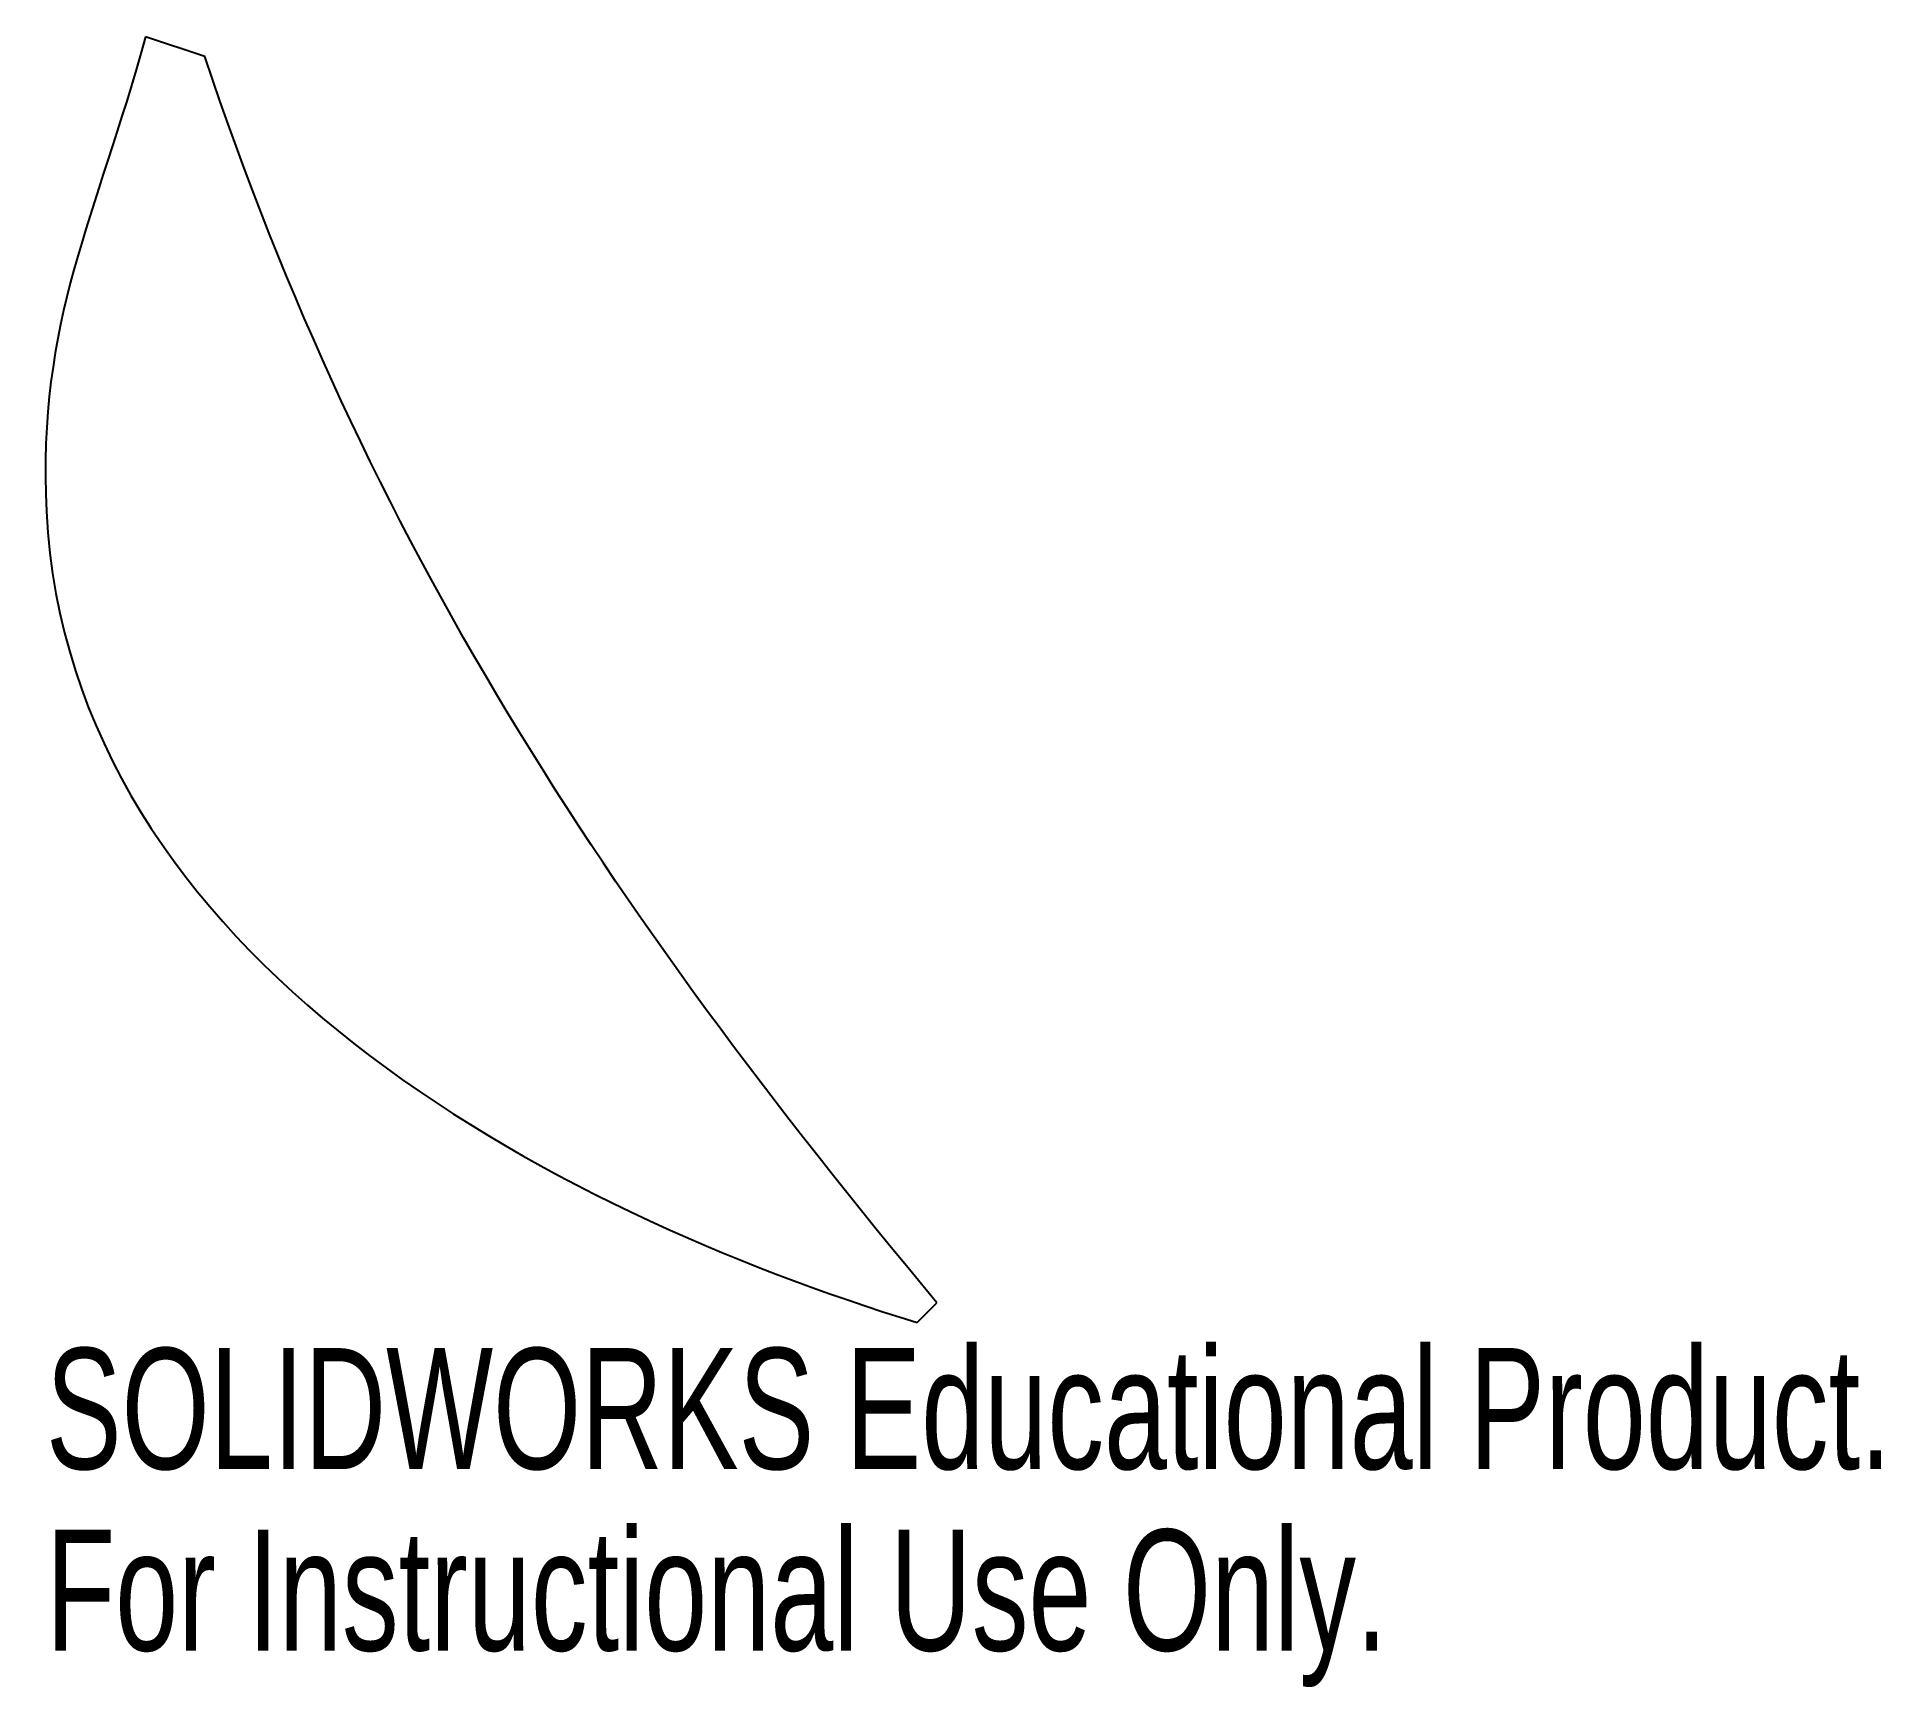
# Model space of a CAD drawing. Header units: inches. Extents: x -10.78 to -7.88, y 2.6 to 5.19.
import ezdxf

# ---------------------------------------------------------------- set-up
doc = ezdxf.new("R2010")
doc.units = ezdxf.units.IN
doc.header["$MEASUREMENT"] = 0
doc.styles.add('SLDTEXTSTYLE0', font='TXT', dxfattribs={"width": 0.7})

msp = doc.modelspace()

# ---------------------------------------------------------------- linework, layer by layer
at = {"color": 7, "linetype": 'Continuous', "lineweight": 25}
for p, q in [((-10.5126, 5.163), (-10.6059, 5.1941)), ((-9.3929, 3.1724), (-9.3618, 3.2035))]:
    msp.add_line(p, q, dxfattribs=at)
msp.add_open_spline([(-10.6059, 5.1941), (-10.6831, 4.9109), (-10.7765, 4.7496), (-10.7614, 4.4476), (-10.7261, 3.7414), (-9.9644, 3.3483), (-9.3929, 3.1724)], degree=3, knots=[0, 0, 0, 0, 1, 1, 1, 2, 2, 2, 2], dxfattribs=at)
msp.add_open_spline([(-9.3618, 3.2035), (-9.8784, 3.8234), (-10.2582, 4.3997), (-10.5126, 5.163)], degree=3, dxfattribs=at)

# ---------------------------------------------------------------- texts
at = {"color": 7, "linetype": 'Continuous', "char_height": 0.1903, "attachment_point": 1, "style": 'SLDTEXTSTYLE0'}
for s, insert in [('SOLIDWORKS Educational Product.', (-10.7622, 3.1323)), ('For Instructional Use Only.', (-10.7622, 2.8469))]:
    msp.add_mtext(s, dxfattribs=dict(at, insert=insert))

doc.saveas('drawing.dxf')
